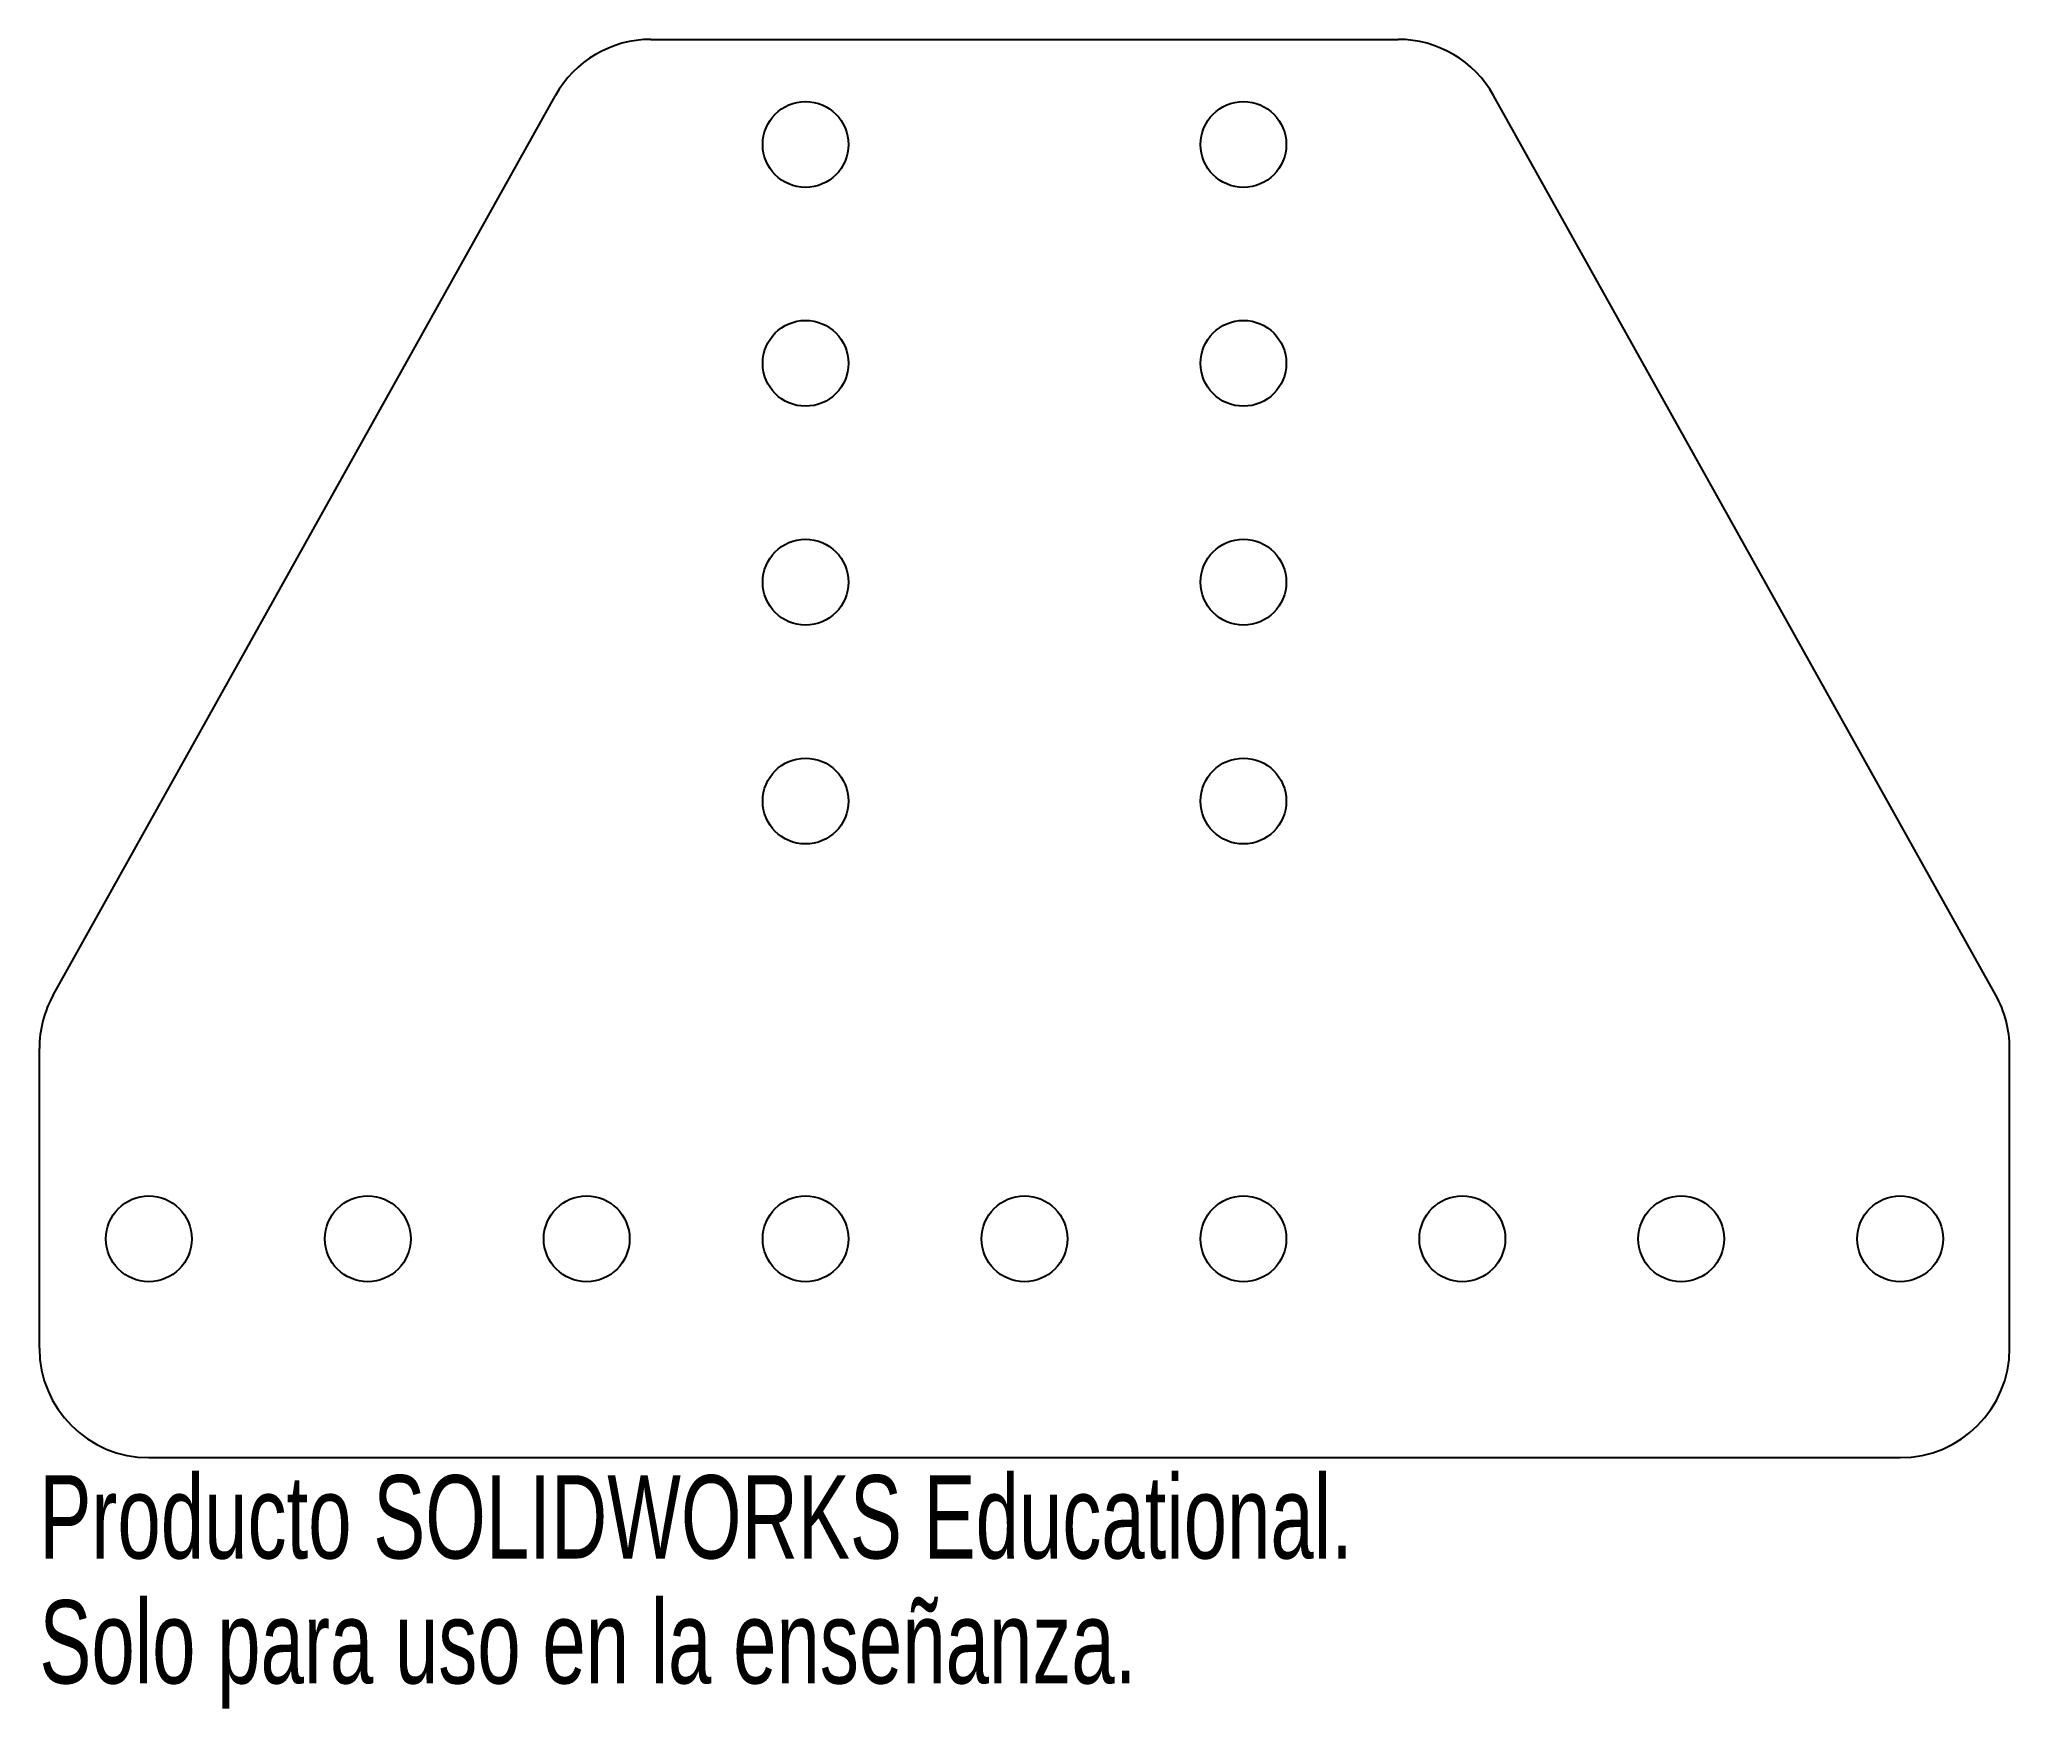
# Model space of a CAD drawing. Header units: inches. Extents: x -2.25 to 2.25, y -0.57 to 3.24.
import ezdxf

# ---------------------------------------------------------------- set-up
doc = ezdxf.new("R2010")
doc.units = ezdxf.units.IN
doc.header["$MEASUREMENT"] = 0
doc.styles.add('SLDTEXTSTYLE0', font='TXT', dxfattribs={"width": 0.7})

msp = doc.modelspace()

# ---------------------------------------------------------------- linework, layer by layer
at = {"color": 7, "linetype": 'Continuous', "lineweight": 25}
for p, q in [((-0.8532, 3.24), (0.8532, 3.24)), ((-2.2183, 1.0568), (-1.0715, 3.1118)), ((2.2183, 1.0568), (1.0715, 3.1118)), ((-2.25, 0.25), (-2.25, 0.935)), ((2.25, 0.25), (2.25, 0.935)), ((-2, 0), (2, 0))]:
    msp.add_line(p, q, dxfattribs=at)
for centre in [(-0.5, 3), (0.5, 3), (-0.5, 2.5), (0.5, 2.5), (-0.5, 2), (0.5, 2), (-0.5, 1.5), (0.5, 1.5), (-2, 0.5), (-1.5, 0.5), (-1, 0.5), (-0.5, 0.5), (0, 0.5), (0.5, 0.5), (1, 0.5), (1.5, 0.5), (2, 0.5)]:
    msp.add_circle(centre, 0.098, dxfattribs=at)
for centre, start, end in [((-0.8532, 2.99), 90, 150.8369), ((0.8532, 2.99), 29.1631, 90), ((-2, 0.935), 150.8369, 180), ((2, 0.935), 0, 29.1631), ((-2, 0.25), 180, 270), ((2, 0.25), 270, 0)]:
    msp.add_arc(centre, 0.25, start, end, dxfattribs=at)

# ---------------------------------------------------------------- texts
at = {"color": 7, "linetype": 'Continuous', "char_height": 0.1903, "attachment_point": 1, "style": 'SLDTEXTSTYLE0'}
for s, insert in [('Producto SOLIDWORKS Educational.', (-2.25, -0.0401)), ('Solo para uso en la enseñanza.', (-2.25, -0.3256))]:
    msp.add_mtext(s, dxfattribs=dict(at, insert=insert))

doc.saveas('drawing.dxf')
